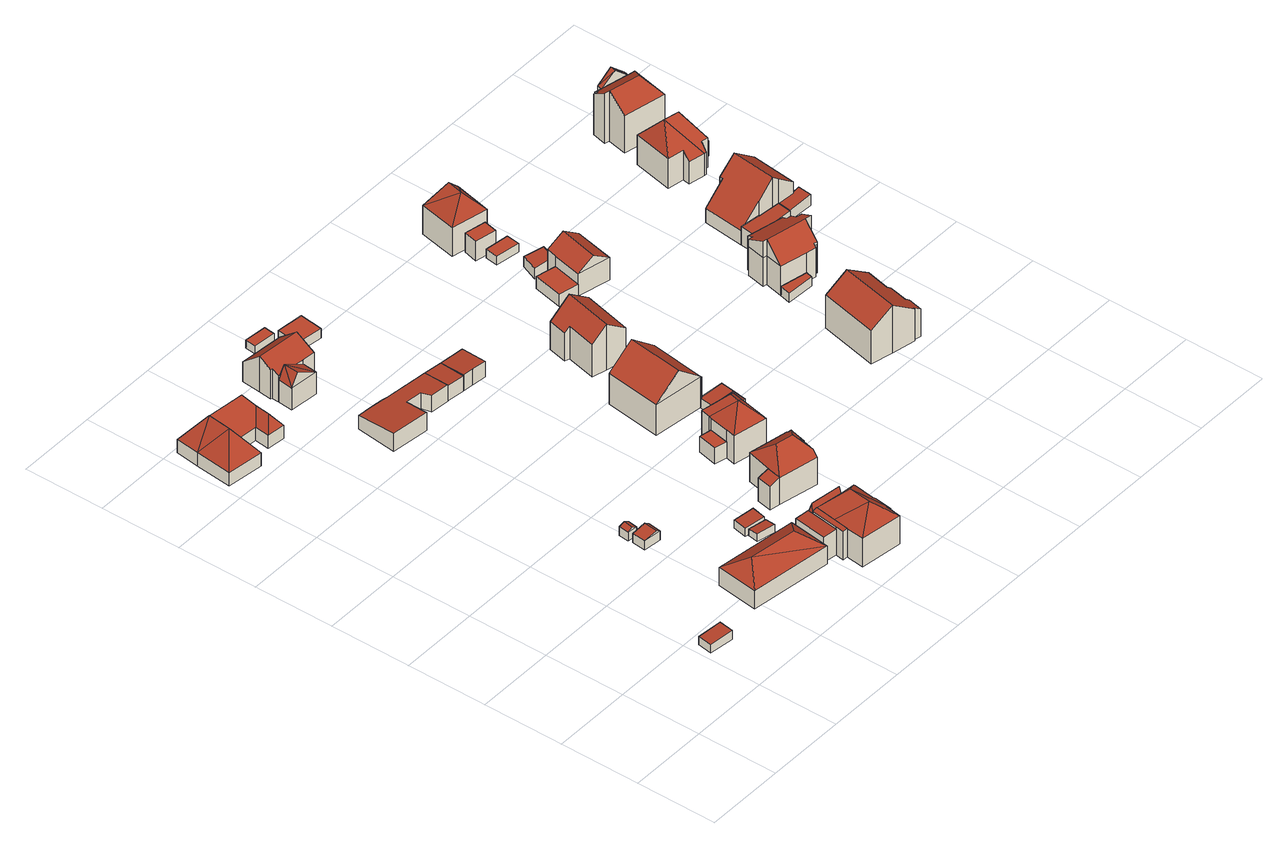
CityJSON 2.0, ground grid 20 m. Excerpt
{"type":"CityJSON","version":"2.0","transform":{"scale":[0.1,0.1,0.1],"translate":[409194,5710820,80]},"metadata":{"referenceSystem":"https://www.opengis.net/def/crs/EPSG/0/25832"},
"CityObjects":{
"building1":{"type":"Building","attributes":{"Gemeindeschluessel":"05978036","Geometrietyp2DReferenz":"3000","function":"31001_2460","roofType":"2100","measuredHeight":2.44},"geometry":[{"type":"MultiSurface","lod":"2","boundaries":[[[0,1,2,3]],[[1,4,5,2]],[[4,6,7,5]],[[6,0,3,7]],[[6,4,1,0]],[[3,2,5,7]]],"semantics":{"surfaces":[{"type":"WallSurface"},{"type":"RoofSurface"},{"type":"GroundSurface"}],"values":[0,0,0,0,1,2]}}]},
"building2":{"type":"Building","attributes":{"Gemeindeschluessel":"05978036","Geometrietyp2DReferenz":"3000","function":"31001_1000","roofType":"5000","measuredHeight":8.36},"geometry":[{"type":"MultiSurface","lod":"2","boundaries":[[[8,9,10,11]],[[9,12,13,10]],[[12,14,15,13]],[[14,8,11,15]],[[16,17,14]],[[18,12,19]],[[18,16,14,12]],[[16,8,17]],[[18,8,16]],[[19,8,18]],[[8,19,9]],[[8,14,17]],[[12,9,19]],[[11,10,13,15]]],"semantics":{"surfaces":[{"type":"WallSurface"},{"type":"RoofSurface"},{"type":"GroundSurface"}],"values":[0,0,0,0,1,1,1,1,1,1,1,0,0,2]}}]},
"building3":{"type":"Building","attributes":{"Gemeindeschluessel":"05978036","Geometrietyp2DReferenz":"3000","function":"31001_2460","roofType":"3100","measuredHeight":3.14},"geometry":[{"type":"MultiSurface","lod":"2","boundaries":[[[20,21,22,23]],[[21,24,25,22]],[[24,26,27,25]],[[26,20,23,27]],[[24,21,28]],[[20,26,29]],[[21,20,29,28]],[[26,24,28,29]],[[23,22,25,27]]],"semantics":{"surfaces":[{"type":"WallSurface"},{"type":"RoofSurface"},{"type":"GroundSurface"}],"values":[0,0,0,0,0,0,1,1,2]}}]},
"building4":{"type":"Building","attributes":{"Gemeindeschluessel":"05978036","Geometrietyp2DReferenz":"3000","function":"31001_1000","roofType":"5000","measuredHeight":9.96},"geometry":[{"type":"MultiSurface","lod":"2","boundaries":[[[30,31,32,33]],[[31,34,35,32]],[[34,36,37,35]],[[36,38,39,37]],[[38,40,41,39]],[[40,42,43,41]],[[42,44,45,43]],[[44,46,47,45]],[[46,30,33,47]],[[48,46,44]],[[49,50,48,44,42]],[[51,52,49,42,40]],[[53,51,40,38]],[[53,38,36]],[[52,51,53,36,34]],[[50,49,52,34,31]],[[30,50,31]],[[30,48,50]],[[48,30,46]],[[33,32,35,37,39,41,43,45,47]]],"semantics":{"surfaces":[{"type":"WallSurface"},{"type":"RoofSurface"},{"type":"GroundSurface"}],"values":[0,0,0,0,0,0,0,0,0,1,1,1,1,1,1,1,1,1,1,2]}}]},
"building5":{"type":"Building","attributes":{"Gemeindeschluessel":"05978036","Geometrietyp2DReferenz":"3000","function":"31001_9998","roofType":"3100","measuredHeight":2.89},"geometry":[{"type":"MultiSurface","lod":"2","boundaries":[[[54,55,56,57]],[[55,58,59,56]],[[58,60,61,59]],[[60,54,57,61]],[[58,55,62]],[[54,60,63]],[[55,54,63,62]],[[60,58,62,63]],[[57,56,59,61]]],"semantics":{"surfaces":[{"type":"WallSurface"},{"type":"RoofSurface"},{"type":"GroundSurface"}],"values":[0,0,0,0,0,0,1,1,2]}}]},
"building6":{"type":"Building","attributes":{"Gemeindeschluessel":"05978036","Geometrietyp2DReferenz":"3000","function":"31001_2460","roofType":"2100","measuredHeight":2.15},"geometry":[{"type":"MultiSurface","lod":"2","boundaries":[[[64,65,66,67]],[[65,68,69,66]],[[68,70,71,69]],[[70,64,67,71]],[[70,68,65,64]],[[67,66,69,71]]],"semantics":{"surfaces":[{"type":"WallSurface"},{"type":"RoofSurface"},{"type":"GroundSurface"}],"values":[0,0,0,0,1,2]}}]},
"building7":{"type":"Building","attributes":{"Gemeindeschluessel":"05978036","Geometrietyp2DReferenz":"3000","function":"31001_2460","roofType":"2100","measuredHeight":2.47},"geometry":[{"type":"MultiSurface","lod":"2","boundaries":[[[72,73,74,75]],[[73,76,77,74]],[[76,78,79,77]],[[78,72,75,79]],[[78,76,73,72]],[[75,74,77,79]]],"semantics":{"surfaces":[{"type":"WallSurface"},{"type":"RoofSurface"},{"type":"GroundSurface"}],"values":[0,0,0,0,1,2]}}]},
"building8":{"type":"Building","attributes":{"Gemeindeschluessel":"05978036","Geometrietyp2DReferenz":"3000","function":"31001_1000"},"children":["building8-1","building8-2","building8-3","building8-4","building8-5"]},
"building8-1":{"type":"BuildingPart","attributes":{"roofType":"2100","measuredHeight":6.89},"parents":["building8"],"geometry":[{"type":"MultiSurface","lod":"2","boundaries":[[[80,81,82,83]],[[81,84,85,86,82]],[[87,84,81,80,88]],[[83,82,86,89,90]],[[91,85,84,87,92]],[[89,86,85,91]],[[93,92,87,88]],[[90,89,91,92,93]],[[83,90,93,88,80]]],"semantics":{"surfaces":[{"type":"WallSurface"},{"type":"RoofSurface"},{"type":"GroundSurface"},{"type":"ClosureSurface"}],"values":[0,0,1,2,0,3,0,3,3]}}]},
"building8-2":{"type":"BuildingPart","attributes":{"roofType":"3200","measuredHeight":12.42},"parents":["building8"],"geometry":[{"type":"MultiSurface","lod":"2","boundaries":[[[94,95,96,97,98]],[[95,99,100,96]],[[99,101,102,100]],[[101,103,104,102]],[[103,105,106,104]],[[105,107,108,106]],[[107,109,110,108]],[[109,111,112,110]],[[111,113,114,112]],[[113,115,116,114]],[[113,111,117]],[[95,94,118,119]],[[105,103,101,99,95,119]],[[111,109,107,105,119,117]],[[118,120,117,119]],[[120,115,113,117]],[[121,97,96,100,102,104,106,108,110,112,114,116,122]],[[98,123,118,94]],[[97,121,123,98]],[[122,116,115,120]],[[121,122,120,118,123]]],"semantics":{"surfaces":[{"type":"WallSurface"},{"type":"RoofSurface"},{"type":"GroundSurface"},{"type":"ClosureSurface"}],"values":[0,0,0,0,0,0,0,0,0,0,1,1,1,1,1,1,2,0,3,3,3]}}]},
"building8-3":{"type":"BuildingPart","attributes":{"roofType":"1000","measuredHeight":3.83},"parents":["building8"],"geometry":[{"type":"MultiSurface","lod":"2","boundaries":[[[85,124,125,86]],[[124,126,127,125]],[[126,128,129,127]],[[128,126,124,85,91]],[[86,125,127,129,89]],[[86,89,91,85]],[[89,129,128,91]]],"semantics":{"surfaces":[{"type":"WallSurface"},{"type":"RoofSurface"},{"type":"GroundSurface"},{"type":"ClosureSurface"}],"values":[0,0,0,1,2,3,3]}}]},
"building8-4":{"type":"BuildingPart","attributes":{"roofType":"5000","measuredHeight":8.88},"parents":["building8"],"geometry":[{"type":"MultiSurface","lod":"2","boundaries":[[[130,131,132,129,128]],[[131,98,97,132]],[[133,134,93,123,98]],[[134,133,131,130,92]],[[134,92,93]],[[131,133,98]],[[129,132,97,121,90,89]],[[121,97,98,123]],[[90,121,123,93]],[[89,90,93,92,91]],[[128,91,92,130]],[[89,91,128,129]]],"semantics":{"surfaces":[{"type":"WallSurface"},{"type":"RoofSurface"},{"type":"GroundSurface"},{"type":"ClosureSurface"}],"values":[0,0,1,1,1,0,2,3,3,3,0,3]}}]},
"building8-5":{"type":"BuildingPart","attributes":{"roofType":"2100","measuredHeight":7.71},"parents":["building8"],"geometry":[{"type":"MultiSurface","lod":"2","boundaries":[[[135,136,137,116,115]],[[136,138,80,83,137]],[[138,136,135,139,140]],[[90,121,122,116,137,83]],[[123,93,88,140,139,118]],[[90,93,123,121]],[[135,115,120,118,139]],[[115,116,122,120]],[[120,122,121,123,118]],[[88,80,138,140]],[[83,80,88,93,90]]],"semantics":{"surfaces":[{"type":"WallSurface"},{"type":"RoofSurface"},{"type":"GroundSurface"},{"type":"ClosureSurface"}],"values":[0,0,1,2,0,3,0,3,3,0,3]}}]},
"building9":{"type":"Building","attributes":{"Gemeindeschluessel":"05978036","Geometrietyp2DReferenz":"3000","function":"31001_1000","roofType":"2100","measuredHeight":4.82},"geometry":[{"type":"MultiSurface","lod":"2","boundaries":[[[141,142,143,144]],[[142,145,146,143]],[[145,147,148,146]],[[147,149,150,148]],[[149,151,152,150]],[[151,153,154,152]],[[153,155,156,154]],[[155,157,158,156]],[[157,159,160,158]],[[159,161,162,160]],[[161,163,164,162]],[[163,141,144,164]],[[163,161,159,157,155,153,151,149,147,145,142,141]],[[144,143,146,148,150,152,154,156,158,160,162,164]]],"semantics":{"surfaces":[{"type":"WallSurface"},{"type":"RoofSurface"},{"type":"GroundSurface"}],"values":[0,0,0,0,0,0,0,0,0,0,0,0,1,2]}}]},
"building10":{"type":"Building","attributes":{"Gemeindeschluessel":"05978036","Geometrietyp2DReferenz":"3000","function":"31001_1000"},"children":["building10-1","building10-2"]},
"building10-1":{"type":"BuildingPart","attributes":{"roofType":"3100","measuredHeight":9.47},"parents":["building10"],"geometry":[{"type":"MultiSurface","lod":"2","boundaries":[[[165,166,167,168,169]],[[166,170,171,167]],[[170,172,173,171]],[[172,174,175,173]],[[174,176,177,175]],[[176,178,179,177]],[[178,180,181,179]],[[180,182,183,184,181]],[[178,176,174,172]],[[172,170,166,165,185,186,182,180,178]],[[168,167,171,173,175,177,179,181,184]],[[169,185,165]],[[186,183,182]],[[169,168,184,183]],[[169,183,186,185]]],"semantics":{"surfaces":[{"type":"WallSurface"},{"type":"RoofSurface"},{"type":"GroundSurface"},{"type":"ClosureSurface"}],"values":[0,0,0,0,0,0,0,0,1,1,2,0,0,3,3]}}]},
"building10-2":{"type":"BuildingPart","attributes":{"roofType":"3100","measuredHeight":8.96},"parents":["building10"],"geometry":[{"type":"MultiSurface","lod":"2","boundaries":[[[187,169,168,188]],[[183,189,190,184]],[[189,187,188,190]],[[187,189,191]],[[187,192,185,169]],[[192,187,191]],[[192,189,183,186]],[[189,192,191]],[[188,168,184,190]],[[184,168,169,183]],[[185,192,186]],[[169,185,186,183]]],"semantics":{"surfaces":[{"type":"WallSurface"},{"type":"RoofSurface"},{"type":"GroundSurface"},{"type":"ClosureSurface"}],"values":[0,0,0,0,1,1,1,1,2,3,0,3]}}]},
"building11":{"type":"Building","attributes":{"Gemeindeschluessel":"05978036","Geometrietyp2DReferenz":"3000","function":"31001_1000"},"children":["building11-1","building11-2"]},
"building11-1":{"type":"BuildingPart","attributes":{"roofType":"5000","measuredHeight":11.85},"parents":["building11"],"geometry":[{"type":"MultiSurface","lod":"2","boundaries":[[[193,194,195,196]],[[197,198,199,200]],[[198,201,202,199]],[[201,203,204,202]],[[203,205,206,204]],[[205,207,208,206]],[[207,193,196,208]],[[194,209,197,210]],[[205,203,211,212,213,207]],[[193,213,212,209,194]],[[212,211,201,198,197,209]],[[203,201,211]],[[193,207,213]],[[196,195,214,200,199,202,204,206,208]],[[200,214,215,210,197]],[[214,195,194,210,215]]],"semantics":{"surfaces":[{"type":"WallSurface"},{"type":"RoofSurface"},{"type":"GroundSurface"},{"type":"ClosureSurface"}],"values":[0,0,0,0,0,0,0,1,1,1,1,0,0,2,0,3]}}]},
"building11-2":{"type":"BuildingPart","attributes":{"roofType":"2100","measuredHeight":7.37},"parents":["building11"],"geometry":[{"type":"MultiSurface","lod":"2","boundaries":[[[216,217,218,195,194]],[[217,219,220,218]],[[219,215,214,220]],[[219,217,216,210,215]],[[214,195,218,220]],[[216,194,210]],[[194,195,214,215,210]]],"semantics":{"surfaces":[{"type":"WallSurface"},{"type":"RoofSurface"},{"type":"GroundSurface"},{"type":"ClosureSurface"}],"values":[0,0,0,1,2,0,3]}}]},
"building12":{"type":"Building","attributes":{"Gemeindeschluessel":"05978036","Geometrietyp2DReferenz":"3000","function":"31001_2000","roofType":"2100","measuredHeight":3.93},"geometry":[{"type":"MultiSurface","lod":"2","boundaries":[[[221,222,223,224]],[[222,225,226,223]],[[225,155,227,226]],[[155,221,224,227]],[[155,225,222,221]],[[224,223,226,227]]],"semantics":{"surfaces":[{"type":"WallSurface"},{"type":"RoofSurface"},{"type":"GroundSurface"}],"values":[0,0,0,0,1,2]}}]},
"building13":{"type":"Building","attributes":{"Gemeindeschluessel":"05978036","Geometrietyp2DReferenz":"3000","function":"31001_2460","roofType":"1000","measuredHeight":2.2},"geometry":[{"type":"MultiSurface","lod":"2","boundaries":[[[228,229,230,231]],[[229,232,233,230]],[[232,234,235,233]],[[234,228,231,235]],[[234,232,229,228]],[[231,230,233,235]]],"semantics":{"surfaces":[{"type":"WallSurface"},{"type":"RoofSurface"},{"type":"GroundSurface"}],"values":[0,0,0,0,1,2]}}]},
"building14":{"type":"Building","attributes":{"Gemeindeschluessel":"05978036","Geometrietyp2DReferenz":"3000","function":"31001_1000"},"children":["building14-1","building14-2"]},
"building14-1":{"type":"BuildingPart","attributes":{"roofType":"1000","measuredHeight":4.23},"parents":["building14"],"geometry":[{"type":"MultiSurface","lod":"2","boundaries":[[[236,237,238,239]],[[237,240,241,238]],[[242,236,239,243]],[[242,240,237,236]],[[239,238,241,243]],[[243,241,240,242]]],"semantics":{"surfaces":[{"type":"WallSurface"},{"type":"RoofSurface"},{"type":"GroundSurface"},{"type":"ClosureSurface"}],"values":[0,0,0,1,2,3]}}]},
"building14-2":{"type":"BuildingPart","attributes":{"roofType":"3200","measuredHeight":12.12},"parents":["building14"],"geometry":[{"type":"MultiSurface","lod":"2","boundaries":[[[244,241,240]],[[244,245,246,241]],[[245,247,248,246]],[[247,249,250,248]],[[249,251,252,250]],[[251,253,254,252]],[[253,255,256,254]],[[255,257,243,256]],[[257,242,243]],[[255,253,258]],[[249,247,259]],[[251,249,259,258]],[[253,251,258]],[[247,245,258,259]],[[245,244,257,255,258]],[[241,246,248,250,252,254,256,243]],[[240,242,257,244]],[[240,241,243,242]]],"semantics":{"surfaces":[{"type":"WallSurface"},{"type":"RoofSurface"},{"type":"GroundSurface"},{"type":"ClosureSurface"}],"values":[0,0,0,0,0,0,0,0,0,1,1,1,1,1,1,2,0,3]}}]},
"building15":{"type":"Building","attributes":{"Gemeindeschluessel":"05978036","Geometrietyp2DReferenz":"3000","function":"31001_2460","roofType":"1000","measuredHeight":2.54},"geometry":[{"type":"MultiSurface","lod":"2","boundaries":[[[260,261,262,263]],[[261,264,265,262]],[[264,266,267,265]],[[266,260,263,267]],[[266,264,261,260]],[[263,262,265,267]]],"semantics":{"surfaces":[{"type":"WallSurface"},{"type":"RoofSurface"},{"type":"GroundSurface"}],"values":[0,0,0,0,1,2]}}]},
"building16":{"type":"Building","attributes":{"Gemeindeschluessel":"05978036","Geometrietyp2DReferenz":"3000","function":"31001_2460","roofType":"2100","measuredHeight":4.14},"geometry":[{"type":"MultiSurface","lod":"2","boundaries":[[[268,221,224,223]],[[221,269,270,224]],[[269,271,272,270]],[[271,273,274,272]],[[273,268,223,274]],[[273,271,269,221,268]],[[223,224,270,272,274]]],"semantics":{"surfaces":[{"type":"WallSurface"},{"type":"RoofSurface"},{"type":"GroundSurface"}],"values":[0,0,0,0,0,1,2]}}]},
"building17":{"type":"Building","attributes":{"Gemeindeschluessel":"05978036","Geometrietyp2DReferenz":"3000","function":"31001_1000","roofType":"3100","measuredHeight":13.47},"geometry":[{"type":"MultiSurface","lod":"2","boundaries":[[[275,276,277,278]],[[276,279,280,277]],[[279,281,282,280]],[[281,283,284,282]],[[283,285,286,284]],[[285,275,278,286]],[[285,287,288,275]],[[279,276,288,287,289,281]],[[283,289,287,285]],[[281,289,283]],[[275,288,276]],[[278,277,280,282,284,286]]],"semantics":{"surfaces":[{"type":"WallSurface"},{"type":"RoofSurface"},{"type":"GroundSurface"}],"values":[0,0,0,0,0,0,1,1,0,0,0,2]}}]},
"building18":{"type":"Building","attributes":{"Gemeindeschluessel":"05978036","Geometrietyp2DReferenz":"3000","function":"31001_2460","roofType":"2100","measuredHeight":2.7},"geometry":[{"type":"MultiSurface","lod":"2","boundaries":[[[290,291,292,293]],[[291,294,295,292]],[[294,296,297,295]],[[296,290,293,297]],[[296,294,291,290]],[[293,292,295,297]]],"semantics":{"surfaces":[{"type":"WallSurface"},{"type":"RoofSurface"},{"type":"GroundSurface"}],"values":[0,0,0,0,1,2]}}]},
"building19":{"type":"Building","attributes":{"Gemeindeschluessel":"05978036","Geometrietyp2DReferenz":"3000","function":"31001_2460","roofType":"2100","measuredHeight":2.87},"geometry":[{"type":"MultiSurface","lod":"2","boundaries":[[[298,299,300,295]],[[299,301,302,300]],[[301,303,304,302]],[[303,305,306,304]],[[305,307,297,306]],[[307,298,295,297]],[[307,305,303,301,299,298]],[[295,300,302,304,306,297]]],"semantics":{"surfaces":[{"type":"WallSurface"},{"type":"RoofSurface"},{"type":"GroundSurface"}],"values":[0,0,0,0,0,0,1,2]}}]},
"building20":{"type":"Building","attributes":{"Gemeindeschluessel":"05978036","Geometrietyp2DReferenz":"3000","function":"31001_1000","roofType":"3100","measuredHeight":12.19},"geometry":[{"type":"MultiSurface","lod":"2","boundaries":[[[308,309,310,311]],[[309,312,313,310]],[[312,314,315,313]],[[314,316,317,315]],[[316,318,319,317]],[[318,320,321,319]],[[320,322,323,321]],[[322,308,311,323]],[[318,316,314,312]],[[312,309,308,322,320,318]],[[311,310,313,315,317,319,321,323]]],"semantics":{"surfaces":[{"type":"WallSurface"},{"type":"RoofSurface"},{"type":"GroundSurface"}],"values":[0,0,0,0,0,0,0,0,1,1,2]}}]},
"building21":{"type":"Building","attributes":{"Gemeindeschluessel":"05978036","Geometrietyp2DReferenz":"3000","function":"31001_1000"},"children":["building21-1","building21-2"]},
"building21-1":{"type":"BuildingPart","attributes":{"roofType":"1000","measuredHeight":3.28},"parents":["building21"],"geometry":[{"type":"MultiSurface","lod":"2","boundaries":[[[324,325,326,327]],[[325,328,329,326]],[[330,324,327,331]],[[330,328,325,324]],[[327,326,329,331]],[[331,329,328,330]]],"semantics":{"surfaces":[{"type":"WallSurface"},{"type":"RoofSurface"},{"type":"GroundSurface"},{"type":"ClosureSurface"}],"values":[0,0,0,1,2,3]}}]},
"building21-2":{"type":"BuildingPart","attributes":{"roofType":"3100","measuredHeight":8.81},"parents":["building21"],"geometry":[{"type":"MultiSurface","lod":"2","boundaries":[[[332,333,334,329,328]],[[333,335,336,334]],[[335,337,338,336]],[[337,339,340,338]],[[339,341,330,331,340]],[[333,332,341,342,343,344]],[[339,337,343,342]],[[335,344,343,337]],[[333,344,335]],[[342,341,339]],[[329,334,336,338,340,331]],[[328,330,341,332]],[[328,329,331,330]]],"semantics":{"surfaces":[{"type":"WallSurface"},{"type":"RoofSurface"},{"type":"GroundSurface"},{"type":"ClosureSurface"}],"values":[0,0,0,0,0,1,1,0,0,0,2,0,3]}}]},
"building22":{"type":"Building","attributes":{"Gemeindeschluessel":"05978036","Geometrietyp2DReferenz":"3000","function":"31001_2460","roofType":"2100","measuredHeight":3.34},"geometry":[{"type":"MultiSurface","lod":"2","boundaries":[[[345,346,347,348]],[[346,349,350,347]],[[349,351,336,350]],[[351,352,334,336]],[[352,345,348,334]],[[352,351,349,346,345]],[[348,347,350,336,334]]],"semantics":{"surfaces":[{"type":"WallSurface"},{"type":"RoofSurface"},{"type":"GroundSurface"}],"values":[0,0,0,0,0,1,2]}}]},
"building23":{"type":"Building","attributes":{"Gemeindeschluessel":"05978036","Geometrietyp2DReferenz":"3000","function":"31001_2460","roofType":"1000","measuredHeight":5.17},"geometry":[{"type":"MultiSurface","lod":"2","boundaries":[[[353,354,355,356]],[[354,357,358,355]],[[357,359,360,358]],[[359,353,356,360]],[[359,357,354,353]],[[356,355,358,360]]],"semantics":{"surfaces":[{"type":"WallSurface"},{"type":"RoofSurface"},{"type":"GroundSurface"}],"values":[0,0,0,0,1,2]}}]},
"building24":{"type":"Building","attributes":{"Gemeindeschluessel":"05978036","Geometrietyp2DReferenz":"3000","function":"31001_2460","roofType":"1000","measuredHeight":2.4},"geometry":[{"type":"MultiSurface","lod":"2","boundaries":[[[361,362,363,364]],[[362,365,366,363]],[[365,367,368,366]],[[367,361,364,368]],[[367,365,362,361]],[[364,363,366,368]]],"semantics":{"surfaces":[{"type":"WallSurface"},{"type":"RoofSurface"},{"type":"GroundSurface"}],"values":[0,0,0,0,1,2]}}]},
"building25":{"type":"Building","attributes":{"Gemeindeschluessel":"05978036","Geometrietyp2DReferenz":"3000","function":"31001_1000","roofType":"3200","measuredHeight":12.96},"geometry":[{"type":"MultiSurface","lod":"2","boundaries":[[[369,370,371,372]],[[370,373,374,371]],[[373,375,376,374]],[[375,369,372,376]],[[373,370,377]],[[369,375,378]],[[370,378,377]],[[378,370,369]],[[378,373,377]],[[373,378,375]],[[372,371,374,376]]],"semantics":{"surfaces":[{"type":"WallSurface"},{"type":"RoofSurface"},{"type":"GroundSurface"}],"values":[0,0,0,0,1,1,1,1,1,1,2]}}]},
"building26":{"type":"Building","attributes":{"Gemeindeschluessel":"05978036","Geometrietyp2DReferenz":"3000","function":"31001_1000","roofType":"3100","measuredHeight":12.67},"geometry":[{"type":"MultiSurface","lod":"2","boundaries":[[[379,380,381,382]],[[380,383,384,381]],[[383,385,386,384]],[[385,387,388,386]],[[387,389,390,388]],[[389,391,392,390]],[[391,393,394,392]],[[393,395,396,394]],[[395,397,398,396]],[[397,399,400,398]],[[399,401,402,400]],[[401,379,382,402]],[[397,395,393,391]],[[391,389,387,385,383,380,379,401,399,397]],[[382,381,384,386,388,390,392,394,396,398,400,402]]],"semantics":{"surfaces":[{"type":"WallSurface"},{"type":"RoofSurface"},{"type":"GroundSurface"}],"values":[0,0,0,0,0,0,0,0,0,0,0,0,1,1,2]}}]},
"building27":{"type":"Building","attributes":{"Gemeindeschluessel":"05978036","Geometrietyp2DReferenz":"3000","function":"31001_2460","roofType":"1000","measuredHeight":2.47},"geometry":[{"type":"MultiSurface","lod":"2","boundaries":[[[403,404,405,406]],[[404,407,408,405]],[[407,409,410,408]],[[409,403,406,410]],[[409,407,404,403]],[[406,405,408,410]]],"semantics":{"surfaces":[{"type":"WallSurface"},{"type":"RoofSurface"},{"type":"GroundSurface"}],"values":[0,0,0,0,1,2]}}]},
"building28":{"type":"Building","attributes":{"Gemeindeschluessel":"05978036","Geometrietyp2DReferenz":"3000","function":"31001_1000","roofType":"5000","measuredHeight":12.15},"geometry":[{"type":"MultiSurface","lod":"2","boundaries":[[[411,412,413,414]],[[412,415,416,413]],[[415,417,418,416]],[[417,419,420,418]],[[419,421,422,420]],[[421,423,424,422]],[[423,425,426,424]],[[425,427,428,426]],[[427,429,430,428]],[[429,431,432,430]],[[431,433,434,432]],[[433,435,436,434]],[[435,437,438,436]],[[437,439,440,438]],[[439,441,405,440]],[[441,442,406,405]],[[442,411,414,406]],[[443,444,445,446,447,448,449,450,451,452,453,454,455]],[[456,457,450,449,442,441,439]],[[435,457,456,437]],[[437,456,439]],[[433,450,457,435]],[[421,443,455,423]],[[423,455,454,425]],[[425,454,453,427]],[[427,453,452,429]],[[429,452,451,431]],[[431,451,450,433]],[[411,448,447,412]],[[442,449,448,411]],[[412,447,446,415]],[[415,446,445,417]],[[417,445,444,419]],[[419,444,443,421]],[[414,413,416,418,420,422,424,426,428,430,432,434,436,438,440,405,406]]],"semantics":{"surfaces":[{"type":"WallSurface"},{"type":"RoofSurface"},{"type":"GroundSurface"}],"values":[0,0,0,0,0,0,0,0,0,0,0,0,0,0,0,0,0,1,1,0,0,0,0,0,0,0,0,0,0,0,0,0,0,0,2]}}]},
"building29":{"type":"Building","attributes":{"Gemeindeschluessel":"05978036","Geometrietyp2DReferenz":"3000","function":"31001_2460","roofType":"2100","measuredHeight":4.83},"geometry":[{"type":"MultiSurface","lod":"2","boundaries":[[[458,459,460,461]],[[459,462,463,460]],[[462,464,465,463]],[[464,466,467,465]],[[466,468,469,467]],[[468,458,461,469]],[[468,466,464,462,459,458]],[[461,460,463,465,467,469]]],"semantics":{"surfaces":[{"type":"WallSurface"},{"type":"RoofSurface"},{"type":"GroundSurface"}],"values":[0,0,0,0,0,0,1,2]}}]},
"building30":{"type":"Building","attributes":{"Gemeindeschluessel":"05978036","Geometrietyp2DReferenz":"3000","function":"31001_1100","roofType":"3100","measuredHeight":12.68},"geometry":[{"type":"MultiSurface","lod":"2","boundaries":[[[470,471,467,472]],[[471,473,474,467]],[[473,475,465,474]],[[475,476,463,465]],[[476,477,460,463]],[[477,478,479,460]],[[478,480,481,479]],[[480,482,483,481]],[[482,484,485,483]],[[484,486,487,485]],[[486,488,489,487]],[[488,470,472,489]],[[484,482,480,478,477,476,475,473]],[[473,471,470,488,486,484]],[[472,467,474,465,463,460,479,481,483,485,487,489]]],"semantics":{"surfaces":[{"type":"WallSurface"},{"type":"RoofSurface"},{"type":"GroundSurface"}],"values":[0,0,0,0,0,0,0,0,0,0,0,0,1,1,2]}}]},
"building31":{"type":"Building","attributes":{"Gemeindeschluessel":"05978036","Geometrietyp2DReferenz":"3000","function":"31001_2460","roofType":"2100","measuredHeight":3.03},"geometry":[{"type":"MultiSurface","lod":"2","boundaries":[[[490,466,491,492]],[[466,493,494,491]],[[493,495,496,494]],[[495,497,498,496]],[[497,499,500,498]],[[499,490,492,500]],[[499,497,495,493,466,490]],[[492,491,494,496,498,500]]],"semantics":{"surfaces":[{"type":"WallSurface"},{"type":"RoofSurface"},{"type":"GroundSurface"}],"values":[0,0,0,0,0,0,1,2]}}]},
"building32":{"type":"Building","attributes":{"Gemeindeschluessel":"05978036","Geometrietyp2DReferenz":"3000","function":"31001_1000","roofType":"3200","measuredHeight":13.62},"geometry":[{"type":"MultiSurface","lod":"2","boundaries":[[[501,502,503,504]],[[502,505,506,503]],[[505,507,508,506]],[[507,509,510,508]],[[509,511,512,510]],[[511,513,514,512]],[[513,515,516,514]],[[515,517,518,516]],[[517,519,520,518]],[[519,521,522,520]],[[521,523,524,522]],[[523,525,526,524]],[[525,527,528,526]],[[527,501,504,528]],[[517,515,513,511,509,507,529]],[[502,501,530]],[[507,505,530,529]],[[505,502,530]],[[523,521,519,517,529,530]],[[501,527,525,523,530]],[[504,503,506,508,510,512,514,516,518,520,522,524,526,528]]],"semantics":{"surfaces":[{"type":"WallSurface"},{"type":"RoofSurface"},{"type":"GroundSurface"}],"values":[0,0,0,0,0,0,0,0,0,0,0,0,0,0,1,1,1,1,1,1,2]}}]},
"building33":{"type":"Building","attributes":{"Gemeindeschluessel":"05978036","Geometrietyp2DReferenz":"3000","function":"31001_1000"},"children":["building33-1","building33-2"]},
"building33-1":{"type":"BuildingPart","attributes":{"roofType":"5000","measuredHeight":13.47},"parents":["building33"],"geometry":[{"type":"MultiSurface","lod":"2","boundaries":[[[531,532,533,534]],[[532,535,536,533]],[[535,537,538,536]],[[537,539,540,538]],[[539,541,542,543,540]],[[544,545,546,547,548]],[[545,549,550,546]],[[549,551,552,550]],[[551,553,554,552]],[[553,531,534,554]],[[549,545,555]],[[545,544,556,557,541,539,537,535,532,531,553,555]],[[553,551,549,555]],[[534,533,536,538,540,543,547,546,550,552,554]],[[544,548,556]],[[557,542,541]],[[548,547,543,542]],[[548,542,557,556]]],"semantics":{"surfaces":[{"type":"WallSurface"},{"type":"RoofSurface"},{"type":"GroundSurface"},{"type":"ClosureSurface"}],"values":[0,0,0,0,0,0,0,0,0,0,1,1,1,2,0,0,3,3]}}]},
"building33-2":{"type":"BuildingPart","attributes":{"roofType":"3100","measuredHeight":12.88},"parents":["building33"],"geometry":[{"type":"MultiSurface","lod":"2","boundaries":[[[542,558,559,543]],[[558,560,561,559]],[[560,548,547,561]],[[560,558,562]],[[558,563,562]],[[563,558,542,557]],[[562,548,560]],[[548,562,563,556]],[[543,559,561,547]],[[543,547,548,542]],[[556,563,557]],[[548,556,557,542]]],"semantics":{"surfaces":[{"type":"WallSurface"},{"type":"RoofSurface"},{"type":"GroundSurface"},{"type":"ClosureSurface"}],"values":[0,0,0,0,1,1,1,1,2,3,0,3]}}]}
},
"vertices":[
[215,83,94],[155,91,90],[155,91,69],[215,83,69],[160,127,90],[160,127,69],[220,119,94],[220,119,69],
[525,82,115],[321,109,115],[321,109,67],[525,82,67],[335,213,115],[335,213,67],[539,186,115],[539,186,67],[488,138,151],[525,82,116],[369,154,151],[321,109,116],
[386,438,81],[381,404,81],[381,404,57],[386,438,57],[337,409,81],[337,409,57],[341,443,81],[341,443,57],[371,405,88],[375,439,88],
[12,1320,53],[19,1378,53],[19,1378,18],[12,1320,18],[204,1357,53],[204,1357,18],[190,1236,53],[190,1236,18],[145,1241,53],[145,1241,18],[149,1277,53],[149,1277,18],[101,1282,53],[101,1282,18],[93,1218,53],[93,1218,18],[2,1229,53],[2,1229,18],[53,1269,118],[63,1330,113],[59,1327,118],[174,1297,85],[156,1319,113],[170,1261,85],
[340,455,78],[343,480,78],[343,480,55],[340,455,55],[368,476,78],[368,476,55],[364,452,78],[364,452,55],[356,478,84],[352,454,84],
[495,240,85],[499,266,82],[499,266,64],[495,240,64],[544,257,82],[544,257,64],[540,231,85],[540,231,64],
[544,261,87],[494,271,83],[494,271,62],[544,261,62],[501,306,83],[501,306,62],[551,296,87],[551,296,62],
[560,86,135],[526,91,133],[526,91,66],[560,86,66],[537,173,133],[537,173,104],[537,173,66],[571,168,135],[569,155,135],[571,168,66],[569,155,66],[571,168,104],[571,168,131],[569,155,131],
[651,144,142],[686,140,142],[686,140,66],[651,144,66],[651,144,131],[690,139,138],[690,139,66],[683,88,138],[683,88,66],[691,87,131],[691,87,66],[685,47,131],[685,47,66],[685,43,131],[685,43,66],[674,45,142],[674,45,66],[668,6,142],[668,6,66],[564,20,142],[564,20,66],[569,64,142],[569,64,66],[620,47,190],[582,154,142],[628,102,190],[575,103,142],[582,154,66],[575,103,66],[582,154,131],
[539,186,104],[539,186,66],[629,174,104],[629,174,66],[627,161,104],[627,161,66],
[627,161,131],[653,157,131],[653,157,66],[652,151,155],[576,161,155],
[569,64,143],[557,65,141],[557,65,66],[560,86,141],[582,154,143],[569,155,141],
[383,1016,75],[289,1027,75],[289,1027,27],[383,1016,27],[300,1128,64],[300,1128,27],[339,1124,64],[339,1124,27],[370,1120,64],[370,1120,27],[375,1119,64],[375,1119,27],[383,1118,64],[383,1118,27],[490,1106,64],[490,1106,27],[482,1040,71],[482,1040,27],[436,1045,71],[436,1045,27],[430,1069,69],[430,1069,27],[390,1074,69],[390,1074,27],
[275,1317,86],[276,1334,95],[276,1334,17],[275,1317,17],[275,1317,75],[272,1335,95],[272,1335,17],[275,1367,112],[275,1367,17],[280,1415,69],[280,1415,17],[389,1405,69],[389,1405,17],[384,1356,112],[384,1356,17],[379,1307,86],[379,1307,17],[347,1310,86],[347,1310,75],[347,1310,17],[281,1317,86],[328,1312,86],
[271,1280,75],[271,1280,17],[343,1273,75],[343,1273,17],[288,1278,107],[292,1316,107],
[717,260,132],[619,280,132],[619,280,60],[717,260,60],[638,374,138],[735,355,138],[735,355,60],[638,374,60],[734,349,143],[734,349,60],[745,347,138],[745,347,60],[738,311,135],[738,311,60],[727,313,148],[727,313,60],[655,318,178],[623,302,133],[741,348,143],[698,310,178],[719,273,145],[626,316,60],[626,316,133],
[619,280,133],[593,285,122],[593,285,60],[600,322,122],[600,322,60],
[535,1100,64],[527,1034,69],[527,1034,29],[535,1100,29],[482,1040,69],[482,1040,29],[490,1106,29],
[370,1478,36],[424,1472,36],[424,1472,14],[370,1478,14],[421,1445,36],[421,1445,14],[367,1451,36],[367,1451,14],
[640,467,99],[650,515,99],[650,515,57],[640,467,57],[680,509,99],[680,509,57],[670,460,99],[670,460,57],
[680,509,132],[681,514,132],[681,514,57],[686,538,132],[686,538,57],[770,521,132],[770,521,57],[765,496,132],[765,496,57],[749,419,132],[749,419,57],[665,436,132],[665,436,57],[670,460,132],[715,465,178],[720,491,178],
[427,1439,44],[493,1431,44],[493,1431,19],[427,1439,19],[486,1374,44],[486,1374,19],[420,1383,44],[420,1383,19],
[527,1034,71],[597,1093,64],[597,1093,29],[589,1027,71],[589,1027,29],[554,1031,71],[554,1031,29],
[680,775,110],[808,759,110],[808,759,29],[680,775,29],[790,624,110],[790,624,29],[790,621,110],[790,621,29],[788,622,110],[788,622,29],[662,638,110],[662,638,29],[726,630,164],[744,767,164],[788,622,112],
[841,548,55],[780,555,51],[780,555,28],[841,548,28],[785,590,51],[785,590,28],[846,582,55],[846,582,28],
[785,590,53],[788,622,53],[788,622,28],[790,621,53],[790,621,28],[790,624,53],[790,624,28],[850,616,56],[850,616,28],[846,582,56],
[738,937,94],[749,984,94],[749,984,20],[738,937,20],[797,973,142],[797,973,20],[847,962,106],[847,962,20],[819,842,106],[819,842,20],[769,853,142],[769,853,20],[733,862,106],[733,862,20],[750,934,106],[750,934,20],
[884,1068,33],[900,1141,33],[900,1141,1],[884,1068,1],[949,1130,33],[949,1130,1],[934,1058,33],[934,1058,1],
[949,1130,61],[955,1155,61],[955,1155,1],[969,1152,61],[969,1152,1],[1035,1137,61],[1035,1137,1],[1014,1040,61],[1014,1040,1],[934,1058,61],[974,1049,89],[995,1146,89],[969,1152,71],
[922,1162,28],[938,1204,28],[938,1204,1],[922,1162,1],[982,1187,34],[982,1187,1],[969,1152,34],[955,1155,32],
[896,1324,56],[948,1313,56],[948,1313,4],[896,1324,4],[941,1279,56],[941,1279,4],[888,1290,56],[888,1290,4],
[966,1240,26],[906,1249,26],[906,1249,2],[966,1240,2],[911,1280,26],[911,1280,2],[970,1272,26],[970,1272,2],
[862,1331,87],[881,1423,87],[881,1423,11],[862,1331,11],[973,1403,87],[973,1403,11],[953,1312,87],[953,1312,11],[922,1388,140],[913,1348,140],
[1251,493,111],[1241,448,111],[1241,448,30],[1251,493,30],[1252,446,103],[1252,446,30],[1244,409,103],[1244,409,30],[1226,413,116],[1226,413,30],[1225,410,116],[1225,410,30],[1167,422,157],[1167,422,30],[1112,434,118],[1112,434,30],[1143,578,118],[1143,578,30],[1198,566,157],[1198,566,30],[1254,554,118],[1254,554,30],[1241,496,118],[1241,496,30],
[1171,717,50],[1238,703,50],[1238,703,26],[1171,717,26],[1234,686,50],[1234,686,26],[1164,690,50],[1164,690,26],
[1180,761,103],[1170,763,103],[1170,763,26],[1180,761,26],[1179,808,103],[1179,808,26],[1190,806,103],[1190,806,26],[1193,821,103],[1193,821,26],[1283,802,103],[1283,802,26],[1280,789,103],[1280,789,26],[1292,787,103],[1292,787,26],[1288,770,103],[1288,770,26],[1302,767,103],[1302,767,26],[1296,737,103],[1296,737,26],[1279,740,103],[1279,740,26],[1272,703,103],[1272,703,26],[1263,705,103],[1263,705,26],[1261,698,103],[1261,698,26],[1238,703,103],[1171,717,103],[1283,802,116],[1193,821,116],[1190,806,123],[1179,808,123],[1170,763,147],[1180,761,147],[1180,760,147],[1279,740,147],[1296,737,147],[1302,767,131],[1288,770,131],[1292,787,122],[1280,789,122],[1263,705,110],[1272,703,110],
[1248,846,66],[1252,885,68],[1252,885,19],[1248,846,19],[1302,879,68],[1302,879,19],[1302,878,68],[1302,878,19],[1358,872,68],[1358,872,19],[1355,839,66],[1355,839,19],
[1400,867,100],[1358,872,133],[1400,867,19],[1342,874,146],[1342,874,19],[1302,878,106],[1302,879,106],[1252,885,57],[1263,987,56],[1263,987,19],[1312,982,106],[1312,982,19],[1313,990,106],[1313,990,19],[1354,985,146],[1354,985,19],[1412,979,100],[1412,979,19],[1400,869,100],[1400,869,19],
[1355,839,68],[1358,872,41],[1355,839,41],[1400,867,70],[1400,867,41],[1400,869,70],[1400,869,41],[1421,870,71],[1421,870,41],[1418,836,71],[1418,836,41],
[1293,1109,104],[1313,1206,104],[1313,1206,26],[1293,1109,26],[1382,1192,104],[1382,1192,26],[1416,1185,104],[1416,1185,26],[1409,1147,104],[1409,1147,26],[1432,1142,66],[1432,1142,26],[1425,1108,66],[1425,1108,26],[1402,1113,104],[1402,1113,26],[1396,1087,104],[1396,1087,26],[1379,1090,104],[1379,1090,26],[1376,1075,85],[1376,1075,26],[1371,1076,85],[1371,1076,26],[1330,1084,85],[1330,1084,26],[1333,1101,105],[1333,1101,26],[1370,1143,162],[1333,1151,162],
[1344,1303,151],[1332,1306,151],[1332,1306,17],[1344,1303,17],[1340,1341,125],[1340,1341,17],[1351,1338,125],[1351,1338,17],[1354,1349,117],[1354,1349,17],[1371,1345,117],[1371,1345,114],[1371,1345,17],[1441,1330,117],[1457,1327,117],[1457,1327,17],[1441,1330,17],[1441,1330,114],[1437,1232,117],[1437,1232,17],[1333,1255,117],[1333,1255,17],[1343,1302,152],[1343,1302,17],[1419,1285,152],[1438,1331,117],[1374,1344,117],
[1375,1359,114],[1375,1359,17],[1444,1344,114],[1444,1344,17],[1409,1352,146],[1406,1338,146]
]}
